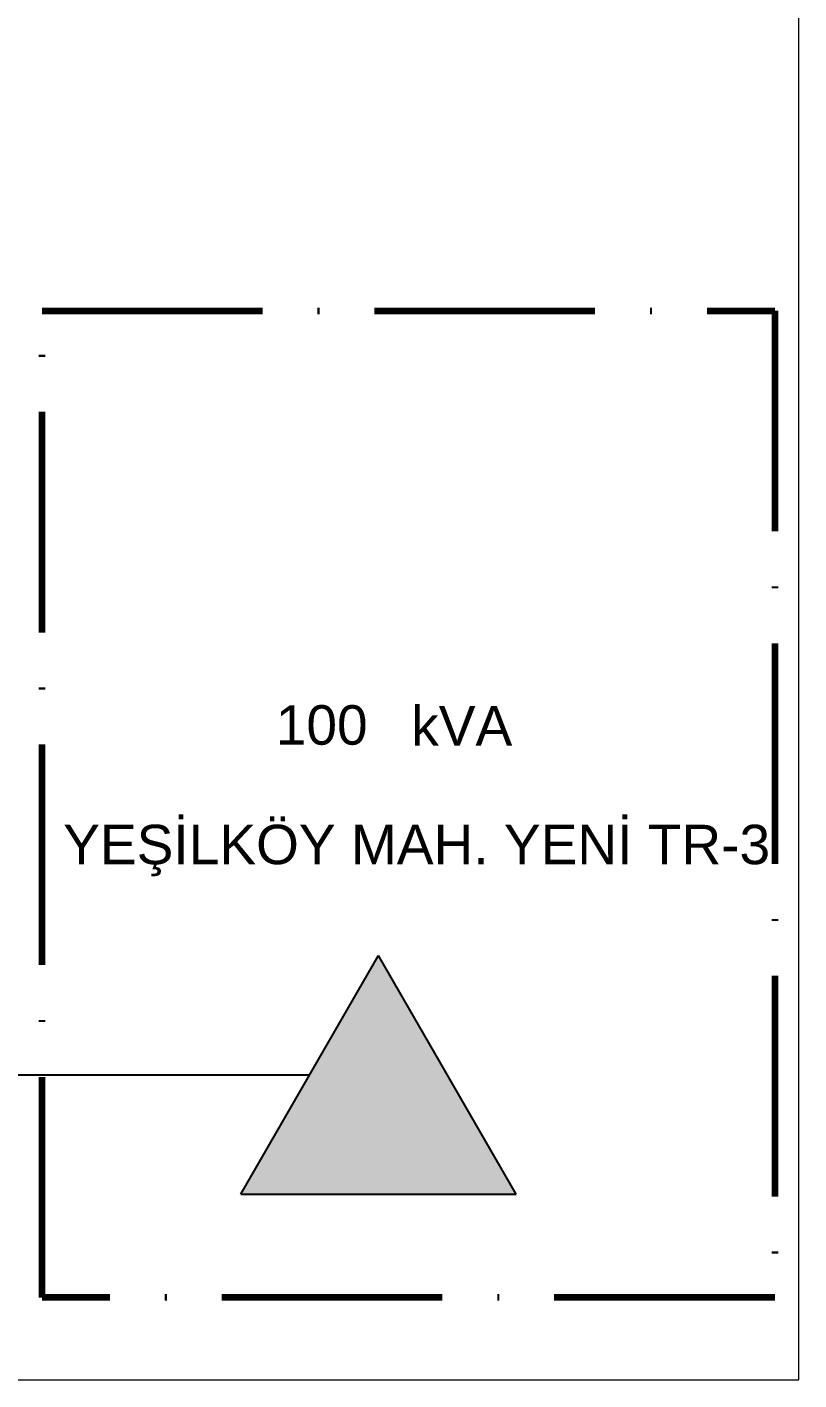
# Model space of a CAD drawing. Header units: millimetres. Extents: x 5 to 459, y 10 to 307.
# Drawn here: x 416.8 to 458.8, y 9.9 to 83.5 of the extents above; entities that cross this region are included whole.
import ezdxf

# ---------------------------------------------------------------- set-up
doc = ezdxf.new("R2010")
doc.units = ezdxf.units.MM
doc.header["$MEASUREMENT"] = 0
doc.linetypes.add('ACAD_ISO10W100', pattern=[18, 12, -3, 0, -3])
doc.layers.get('0').update_dxf_attribs({"linetype": 'CONTINUOUS'})
doc.layers.add('PDF_Text', color=7, linetype='CONTINUOUS')
doc.layers.add('TRAFO_YENI', color=5, linetype='CONTINUOUS')
doc.styles.add('PDF Arial', font='arial.ttf')

# ---------------------------------------------------------------- blocks, each defined once
blk = doc.blocks.new('YENI_DIREK')
at = {"layer": 'TRAFO_YENI', "linetype": 'Continuous'}
for p, q in [((-2.5, -1.443376), (0, 2.886751)), ((2.5, -1.443376), (0, 2.886751)), ((-2.5, -1.443376), (2.5, -1.443376))]:
    blk.add_line(p, q, dxfattribs=at)
for points in [[(-2.5, -1.443376), (0, -1.443376), (0, 2.886751)], [(0, -1.443376), (0, 2.886751), (2.5, -1.443376)]]:
    blk.add_solid(points, dxfattribs=at)

msp = doc.modelspace()

# ---------------------------------------------------------------- linework, layer by layer
at = {"color": 5, "linetype": 'Continuous', "lineweight": 20}
msp.add_lwpolyline([(458.837, 287.017), (258.763, 287.017), (258.763, 9.894), (458.837, 9.894)], close=True, dxfattribs=at)
at = {"linetype": 'ACAD_ISO10W100', "lineweight": 100}
msp.add_lwpolyline([(417.635, 68.078), (457.521, 68.078), (457.521, 14.376), (417.635, 14.376)], close=True, dxfattribs=at)
at = {"color": 1}
msp.add_lwpolyline([(390.839, 35.475), (390.839, 26.502), (432.2, 26.502)], dxfattribs=at)

# ---------------------------------------------------------------- block references
at = {"color": 1, "linetype": 'Continuous', "xscale": 3, "yscale": 3, "zscale": 3}
msp.add_blockref('YENI_DIREK', (435.95, 24.337), dxfattribs=at)

# ---------------------------------------------------------------- texts
at = {"layer": 'PDF_Text', "color": 1, "char_height": 2.1462, "attachment_point": 7, "style": 'PDF Arial'}
for s, insert in [('100', (430.357, 44.437)), ('kVA', (437.732, 44.419)), ('YEŞİLKÖY MAH. YENİ TR-3', (418.787, 37.301))]:
    msp.add_mtext(s, dxfattribs=dict(at, insert=insert))

doc.saveas('drawing.dxf')
